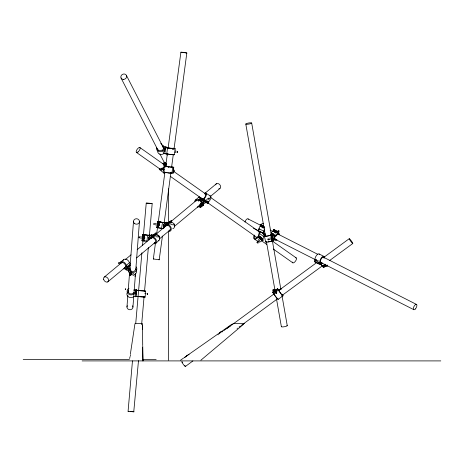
<?xml version="1.0" encoding="UTF-8"?>
<svg xmlns="http://www.w3.org/2000/svg" width="464" height="464" viewBox="0 0 464 464"><rect width="100%" height="100%" fill="white"/><g stroke="black" fill="none" stroke-linecap="round" stroke-linejoin="round"><path stroke-width="0.7" d="M142.46 324.133L142.715 345.483M201.475 202.716L200.402 203.615L199.787 205.291L200.396 206.178L204.067 203.122M278.151 298.973A3.979 0.47 53.7 0 1 276.538 297.818A3.979 0.47 53.7 0 1 273.586 293.451L272.791 292.262L277.605 288.724L279.015 290.65A2.894 0.342 53.7 0 0 281.254 293.938A2.894 0.342 53.7 0 0 282.274 294.53M274.415 291.804L274.178 289.849L272.884 290L275.222 289.762M275.442 290.887L275.459 290.487L274.038 290.139L275.604 290.209M282.657 294.808A3.979 0.47 53.7 0 1 281.7 294.698A3.979 0.47 53.7 0 1 278.4 289.913L277.605 288.724M278.435 290.29L279.224 289.71L279.206 290.11L278.383 289.42L279.676 290.87M279.351 290.255L279.369 289.919A2.894 0.534 -7 0 0 280.563 289.524M130.517 356.149L130.628 355.175M130.262 264.039L127.217 267.542L127.032 270.002L128.702 271.22L128.882 272.293L129.995 273.853L130.187 271.394L130.854 270.628L129.978 268.639L128.458 267.531L130.396 265.298M128.702 271.22L128.888 268.76L127.217 267.542M126.962 307L127.838 295.498M128.058 292.622L129.595 272.484M129.816 269.613L133.493 221.432M129.879 269.868L129.978 268.639M136.213 266.881A3.979 3.631 4.4 0 1 135.993 271.086A3.979 3.631 4.4 0 1 131.567 272.217L131.237 274.607L130.43 275.529L129.961 275.187L130.146 272.728L131.561 271.104L131.909 271.283A2.894 2.639 4.4 0 0 135.755 268.801M130.43 275.529L130.616 273.07L131.422 272.142M130.761 271.858L130.854 270.628M131.463 272.333L131.37 273.563L129.961 275.187M132.936 307.075L133.76 296.293M134.038 292.697L135.517 273.284M135.79 269.688L139.467 221.508M133.33 294.24L133.441 292.871L135.268 292.981L135.476 290.244L133.551 290.075M133.771 296.548L133.98 293.811L136.097 293.996L135.888 296.734L133.771 296.548A3.979 3.538 4.4 0 1 128.719 297.047A3.979 3.538 4.4 0 1 127.177 292.697M136.439 290.302L136.491 289.629L134.374 289.443M202.936 202.646L201.33 203.986L201.243 204.96L200.396 206.178M143.533 296.861L144.026 296.995L135.894 296.397L136.462 290.174L139.96 290.487M142.019 240.746L142.541 234.761L144.304 234.836L143.782 240.822L142.019 240.746L142.512 240.804L143.034 234.819L142.541 234.761M138.492 360.679L133.754 411.864L128.076 411.307L132.472 360.876M135.737 323.414L141.891 252.816M142.523 245.613L142.964 240.572M143.463 234.807L146.23 203.11L149.217 203.22L152.186 203.626L149.42 235.323M144.408 234.917L147.523 235.202L147.001 241.193L143.886 240.903L144.408 234.917L150.678 235.347M148.99 238.728L148.88 239.929L148.352 237.661L151.513 234.709L153.271 234.917L153.816 234.303L155.278 233.943M149.147 236.918L149.275 235.416L151.687 235.445L151.513 234.709M141.694 323.936L144.078 296.56M144.519 291.52L148.352 247.573M141.775 324.736L141.827 324.139M138.011 296.583L145.11 297.082L145.632 291.096L144.907 290.916M125.361 289.269C125.21 290.876 125.518 287.5 125.361 289.165M135.227 293.028L135.476 290.244M135.888 296.734L135.894 296.397M136.097 293.996L136.491 289.629M173.681 154.419A3.979 0.313 7.6 0 1 172.324 154.703A3.979 0.313 7.6 0 1 166.773 153.804L164.772 153.485L165.567 147.54L168.954 147.732M164.465 165.781L163.676 171.726L164.529 171.993A3.979 0.313 7.6 0 0 167.231 172.805A3.979 0.313 7.6 0 0 171.947 173.095L172.741 167.15A3.979 0.313 7.6 0 1 168.026 166.86A3.979 0.313 7.6 0 1 165.317 166.048L164.465 165.781L166.048 165.932M166.947 148.364L167.081 147.366M166.773 153.804L167.568 147.859L165.567 147.54M162.429 236.06L159.198 259.794L153.346 258.964L155.452 243.171M156.693 233.839L157.551 227.377M158.224 222.349L164.923 172.092M165.59 167.069L167.313 154.147M168.078 148.405L180.896 52.2L183.889 52.362L186.824 52.989L174.006 149.193M168.426 167.585L168.606 166.263M172.48 149.408L172.643 148.219L174.133 148.625L166.773 147.645L167.736 147.535M173.171 149.46L173.345 148.138M164.152 223.138L170.845 172.886M166.071 166.222L171.605 167.075L173.24 154.935M174.418 154.709L175.212 148.764M168.2 172.857L173.089 173.194L173.356 171.21M173.53 169.888L173.64 167.173L173.089 173.194M165.729 165.729L164.645 164.871L164.349 163.34L163.734 164.221L163.891 165.416L164.975 166.274M129.688 358.533L129.961 356.752M130.32 354.38L134.891 324.133M156.635 227.546L157.586 221.612L159.291 221.827L158.334 227.766L156.635 227.546L157.134 227.638L158.085 221.705L157.586 221.612M157.319 227.621L158.276 221.682M162.76 228.561L158.479 227.836L159.436 221.902L166.588 222.969L166.477 222.221L168.252 222.546L169.743 221.659L170.398 221.693L170.491 222.343M161.576 228.346L162.533 222.407L159.436 221.902M163.351 228.671L163.775 226.02M164.065 224.228L164.308 222.737M264.602 230.886L264.729 230.138M136.857 296.432L138.811 296.45M258.605 231.954L259.753 232.336L258.761 233.966L258.361 235.892L262.931 239.117L263.564 236.495L264.648 234.703L260.669 231.675L257.967 230.776L258.663 231.304L258.042 230.591L260.124 225.939L264.364 228.091M265.089 233.56L264.364 234.755L262.891 233.05L264.596 229.112M207.431 202.681L206.341 202.861L205.946 202.524L204.612 203.29L200.059 200.355L200.692 197.571M205.355 202.316L200.796 199.387L201.086 198.134M200.059 200.355L201.388 199.595L201.788 199.932L202.878 199.752L203.07 198.888L202.014 198.691L200.796 199.387M203.209 200.373L203.824 199.12L208.382 202.049L208.145 203.093L207.768 203.307L203.209 200.373L203.887 198.354A2.894 1.259 -57.3 0 0 205.627 195.379A2.894 1.259 -57.3 0 0 204.74 194.027M207.768 203.307L208.185 201.486M272.728 231.6L272.89 230.95L277.733 233.409L277.495 234.361L276.126 235.88L275.059 236.356L273.847 235.741M273.221 231.327L273.957 229.552L278.8 232.012L278.516 233.16L273.667 230.701L273.957 229.552M273.882 239.198L274.711 235.898L275.877 235.376L277.733 233.409M275.059 236.356L274.369 239.117L275.355 238.676A2.894 1.241 -63.1 0 0 276.312 239.354M278.8 232.012L278.174 234.134A2.894 1.241 -63.1 0 1 278.725 234.738M164.993 151.85L164.662 151.078L165.979 146.775L163.978 146.456L163.38 145.615L161.739 144.768M157.685 151.386A3.979 3.434 -23.3 0 0 159.842 154.239A3.979 3.434 -23.3 0 0 163.862 153.549L165.863 153.868L166.025 153.34L164.772 153.485M123.668 268.865L124.625 268.784L126.295 270.002L127.948 266.504L129.781 265.06M262.34 238.919L262.572 238.45M262.931 239.117L258.953 236.089L259.585 233.467L260.669 231.675M323.762 257.914A2.894 1.241 -63.1 0 0 321.668 258.286A2.894 1.241 -63.1 0 0 320.433 262.05L319.418 264.207L314.372 261.58L314.969 260.374A3.979 1.705 -63.1 0 1 316.547 255.368A3.979 1.705 -63.1 0 1 319.476 254.452M314.575 261.742L315.479 260.136M315.439 260.971L315.967 260.031M319.418 264.207L319.812 262.833A3.979 1.705 -63.1 0 1 321.755 257.392A3.979 1.705 -63.1 0 1 324.44 257.688M317.863 262.201L320.288 263.43L320.815 262.491L321.54 262.427M258.639 241.964L259.991 239.72M264.544 227.43L260.907 225.585L260.223 224.796L260.53 224.292L263.558 225.829M258.767 230.057L259.428 228.972M258.842 237.545L259.15 237.04L263.129 240.068L262.821 240.572L258.129 237.307L262.821 240.572M257.282 241.895L258.964 239.14M264.271 231.432L263.616 232.522L264.55 233.607M153.346 258.964L153.833 258.9M271.278 233.421L271.765 232.702M272.391 240.509L272.043 240.81L273.453 240.294L272.008 234.123L270.738 234.256M166.286 163.566L164.424 162.203L163.682 163.258L165.845 164.975M164.662 162.278L163.166 164.14M160.121 168.67A2.894 1.148 -51.6 0 0 162.162 167.985L162.887 168.212L164.668 165.66L165.747 166.518M159.227 168.768A3.979 1.583 -51.6 0 0 161.849 168.873L162.702 169.145L165.497 165.138L164.645 164.871M260.907 225.585L261.128 225.272M263.453 226.026L261.012 224.611A3.979 1.705 -63.1 0 1 263.506 223.654M259.15 237.04L257.897 236.623L257.653 236.947A2.894 1.607 -52.7 0 1 255.084 238.078A2.894 1.607 -52.7 0 1 254.736 235.735M261.632 239.975L261.876 239.656L263.129 240.068M149.617 239.801L149.298 238.444L150.893 238.635L153.387 236.849M128.076 411.307L128.447 411.266M129.044 269.097L130.21 267.757M148.352 237.661L150.104 237.875L150.655 237.261L152.111 236.895L152.331 237.835M164.447 227.824L164.152 225.748L165.764 226.043L168.386 224.437M171.605 167.075L173.884 167.249M163.728 228.218L163.253 224.901L165.027 225.226L165.648 224.646L167.179 224.373L170.398 221.693M150.881 236.965L152.465 235.486M150.104 237.875L153.271 234.917M154.332 242.817A2.894 2.007 47 0 0 155.597 240.717A2.894 2.007 47 0 0 153.404 238.044L152.598 235.967L155.759 233.009L156.252 233.073L156.519 234.198L153.358 237.156L153.091 236.025L156.252 233.073M150.893 238.635L152.476 237.156M166.564 225.237L152.842 237L153.497 237.197A3.979 2.761 47 0 1 156.554 241.222A3.979 2.761 47 0 1 154.106 243.774M155.8 243.316L158.966 240.358M200.889 360.203L243.617 324.237M163.253 224.901L166.477 222.221M165.764 224.402L167.376 223.062M165.027 225.226L168.252 222.546M195.64 199.874L198.865 197.188M168.884 230.463A2.894 2.076 50.2 0 0 170.375 228.433A2.894 2.076 50.2 0 0 168.386 225.614L168.043 225.492L167.759 223.474L170.984 220.789L171.483 220.881L171.645 222.036L168.565 224.767A3.979 2.854 50.2 0 1 171.303 229.007A3.979 2.854 50.2 0 1 168.56 231.408M167.759 223.474L168.258 223.567L171.483 220.881M104.412 276.985L122.171 262.201M125.5 259.428L131.051 254.806M137.153 249.725L152.14 237.249M171.558 221.079L196.533 200.286M204.856 193.355L216.514 183.651M165.764 226.043L166.837 225.144M194.677 201.324A3.979 2.854 50.2 0 1 198.54 199.943L200.686 198.151M198.54 199.943L201.318 197.977M195.947 201.034A2.894 2.076 50.2 0 1 198.708 200.987L199.787 200.094M198.934 205.662L200.297 204.682M107.718 281.926L126.585 266.22M136.578 257.903L155.446 242.191M159.332 238.96L170.427 229.715M174.313 226.484L200.953 204.305M210.383 196.452L219.82 188.599M199.787 205.291L200.86 204.398M201.33 203.986L203.47 202.553M198.314 206.555A3.979 2.854 50.2 0 0 199.282 206.637L202.118 204.34M199.404 206.602L200.141 207.669L203.737 204.769L203.064 203.789M200.141 207.669L203.737 204.769M184.225 357.761L186.232 356.364M120.402 262.235L123.528 259.765M119.613 263.923A3.979 2.981 51.7 0 1 122.711 261.684A3.979 2.981 51.7 0 1 126.278 265.286L129.404 262.821L130.517 263.633M125.848 266.551L124.288 267.786L125.808 268.894L126.863 266.667L125.448 265.634A2.894 2.169 51.7 0 0 123.389 262.856A2.894 2.169 51.7 0 0 120.768 263.5M126.295 270.002L127.078 269.381M272.786 292.372L277.6 288.834M275.106 291.844L276.712 290.661M273.569 293.399L278.383 289.861M218.01 334.869L218.492 334.515M219.455 333.807L219.942 333.454M221.873 332.038L222.836 331.331M223.805 330.623L224.767 329.91M225.249 329.556L226.699 328.495M227.18 328.141L232.493 324.249M227.145 328.373L230.637 325.809M231.797 324.957L274.241 293.776M278.313 290.789L316.692 262.595M324.249 257.044L349.253 238.676M185.333 366.508L192.891 360.957M237.104 328.495L237.591 328.141M239.035 327.079L240.485 326.018M241.448 325.31L277.785 298.596M281.851 295.603L322.555 265.704M329.533 260.582L352.791 243.496A2.987 0.354 53.7 0 0 350.384 239.702A2.987 0.354 53.7 0 0 349.891 240.062A2.987 0.354 53.7 0 0 352.791 243.496M278.232 299.321L283.046 295.788M183.518 358.109L180.525 360.203M219.924 332.618L219.431 332.966L231.867 324.237M188.517 354.618L189.016 354.27L186.522 356.016L187.021 355.668M186.522 356.016L221.421 331.569L220.922 331.922M319.592 262.717L320.189 263.749L321.018 263.192M320.189 263.749L320.902 264.341L322.561 263.239M320.902 264.341L322.503 266.266L325.264 264.434M325.548 264.66L322.985 266.591A3.979 0.557 56.4 0 0 322.985 266M325.699 264.741L322.944 266.574L323.536 267.6L327.393 265.037M322.399 265.686L323.333 267.432L326.639 265.234M272.89 230.95L271.034 232.916L275.877 235.376M198.708 200.987L199.839 200.344L201.614 202.919L200.402 203.615M206.445 199.427L208.092 198.482M207.744 200.042L208.574 199.572M186.812 53.006L180.902 52.217M269.352 239.627L270.158 239.267M272.008 234.123L270.767 234.999L271.643 234.912L273.168 233.821L274.444 239.627L273.279 240.155M271.776 235.173L272.107 235.028L273.383 240.833L273.052 240.978L271.997 241.089L270.727 235.283L271.776 235.173L273.052 240.978M269.572 238.229L270.292 237.904M271.539 241.025L271.26 241.129A2.894 0.441 -12.4 0 1 270.466 241.367M152.151 203.644L146.259 203.133M162.551 146.125L162.725 146.508M141.996 240.509L142.744 240.758L143.266 234.772L142.355 234.575L143.834 234.54M202.507 203.951L203.36 204.984M184.133 357.727L186.047 356.369M145.632 291.096L138.533 290.597M278.516 233.16L278.597 233.148A3.979 1.705 -63.1 0 1 279.403 234.778M173.907 148.231L173.652 148.3A3.979 0.313 7.6 0 1 173.611 148.805A3.979 0.313 7.6 0 1 167.568 147.859M166.947 153.48L165.979 153.59L167.11 153.77M158.491 221.595L159.291 221.827M273.168 233.821L271.057 234.042L274.711 235.898M272.107 235.028L269.984 235.323A2.894 0.441 -12.4 0 1 266.603 236.048A2.894 0.441 -12.4 0 1 265.64 235.735M274.444 239.627L273.754 239.702L273.621 240.23L274.792 239.708A3.979 1.705 -63.1 0 0 276.944 239.749M271.875 240.99L273.383 240.833M144.002 234.622L143.434 234.662L144.304 234.836M143.48 240.607L142.912 240.648L143.782 240.822M134.983 323.541L142.477 323.541M232.858 323.541L244.458 323.541M23.2 359.519L129.427 359.519M142.436 359.519L156.165 359.519M82.099 360.905L440.8 360.905M143.886 240.903L145.006 240.967M138.579 290.36L139.449 290.394M172.73 154.622L169.412 154.257M130.024 411.336L132.489 411.562M144.907 234.604L146.125 234.697M145.94 241.054L146.81 241.118M157.905 221.456L157.302 221.444L158.717 221.769L157.76 227.702L156.345 227.377L156.948 227.389M136.416 290.412L144.548 291.009L144.055 290.876M144.745 293.265L146.05 293.381M171.558 166.895L172.231 166.959L171.808 166.849M170.764 172.84L171.436 172.904L171.019 172.794M163.925 222.633L165.578 222.801L163.972 222.476M158.479 227.836L162.429 228.468M156.78 235.654L157.87 235.787M149.193 235.173L151.438 235.381M147.523 235.202L149.275 235.416M152.598 235.967L153.091 236.025M155.684 236.704L157.853 236.965M140.447 236.826L141.532 236.959M140.343 238.02L141.427 238.148M143.521 296.786L145.11 297.082M159.715 221.693L160.915 221.873M160.666 143.527L161.228 143.614L161.71 144.727M162.615 146.363L163.05 147.03L164.871 147.32L164.03 150.063L162.336 149.797A2.894 2.5 -23.3 0 1 159.372 150.62A2.894 2.5 -23.3 0 1 157.551 148.631M175.067 150.991L176.303 151.183M174.911 152.169L176.146 152.366M156.623 147.546A3.979 3.434 -23.3 0 0 158.137 151.229A3.979 3.434 -23.3 0 0 162.655 150.759L164.662 151.078M167.272 172.724L165.323 172.324M149.356 235.051L150.272 235.242M166.315 222.894L164.152 222.442M170.711 224.448L172.846 224.849M155.237 223.555L156.333 223.758M155.046 224.738L156.148 224.936M133.673 411.725L134.032 411.823M158.334 227.766L157.592 227.609M162.928 222.256L163.572 222.384M168.612 154.112L167.672 153.862M158.92 259.596L159.268 259.753M156.003 234.047L156.664 234.245A3.979 2.761 47 0 1 159.633 237.759A3.979 2.761 47 0 1 158.189 240.746M163.891 165.416L164.668 165.66M263.517 234.326L264.648 234.703M258.361 235.892L258.953 236.089M171.61 222.929L171.268 222.807L170.984 220.789M171.645 222.036L171.784 222.082A3.979 2.854 50.2 0 1 173.577 223.648M320.288 263.43L321.935 262.943L322.654 263.535L321.436 262.92M131.237 274.607L131.382 274.676A3.979 3.631 4.4 0 0 132.547 274.891M273.627 229.703L278.475 232.162M319.128 253.976L323.976 256.435M260.223 224.796L264.463 226.948M248.13 218.95L264.271 227.151M270.083 230.098L272.664 231.408M277.188 233.705L317.869 254.359M323.031 256.981L416.66 304.517M260.449 226.31L262.264 227.232M274.914 235.265L276.126 235.88M259.132 228.798L263.975 231.258M253.454 228.253L265.721 234.482M274.763 239.076L315.445 259.73M319.963 262.021L413.592 309.558M315.01 260.443L319.853 262.902M314.372 261.58L319.22 264.039M205.865 193.123L210.424 196.052M202.014 198.691L203.151 199.427M203.586 200.158L208.145 203.093M202.878 199.752L204.015 200.483M205.726 201.585L206.863 202.316M201.388 199.595L205.946 202.524M273.569 292.952L273.899 293.167M139.896 147.546L164.181 164.691M173.066 170.967L206.231 194.381M210.378 197.304L259.533 232.012M263.68 234.941L264.863 235.776M271.974 240.793L296.252 257.938M136.451 152.436L161.919 170.41M170.207 176.268L202.785 199.265M208.116 203.029L257.271 237.73M261.418 240.659L266.748 244.424M273.261 249.023L292.807 262.821M126.278 265.286L127.948 266.504M132.565 273.064L134.63 274.572M130.146 272.728L130.616 273.07M132.901 274.787L133.934 275.541M259.585 233.467L263.564 236.495M257.897 236.623L261.876 239.656M254.046 238.653L258.025 241.686A3.979 2.21 -52.7 0 0 262.003 240.468L262.473 239.853L258.494 236.826L258.025 237.44A3.979 2.21 -52.7 0 1 254.295 238.873A3.979 2.21 -52.7 0 1 254.382 235.051M164.424 162.203L166.588 163.92M164.349 163.34L166.512 165.056M166.147 164.964L163.601 163.264A3.979 1.583 -51.6 0 0 162.864 163.583M162.887 168.212L164.505 169.499M162.702 169.145L163.891 170.085M161.849 168.873L164.012 170.59M159.68 169.691L164.007 173.118M317.805 260.698L318.176 260.994L317.649 260.577M320.154 263.39L322.503 266.266M262.148 227.499L263.047 227.957M130.187 271.394L129.067 269.833L128.888 268.76M260.53 224.292L260.919 224.738M279.224 289.71L279.74 290.383M273.499 293.022L273.946 293.602M272.791 292.262L273.899 293.718M199.868 199.184L202.658 203.226M199.218 205.581L200.512 207.454M126.434 75.412L164.592 150.017M166.24 153.236L167.226 155.162M121.04 77.987L158.212 150.661M159.854 153.88L164.459 162.881M165.979 146.775L166.274 147.459M163.05 147.03L164.25 149.82M165.654 153.387L165.863 153.868M162.655 150.759L163.862 153.549M274.16 294.06L274.201 294.188A2.894 0.342 53.7 0 0 274.444 294.663M155.759 233.009L156.223 234.987M270.901 238.125L271.283 239.865M264.41 236.182L265.681 241.993M251.685 123.041A2.987 0.545 -10 0 1 247.266 124.271A2.987 0.545 -10 0 1 247.266 123.314A2.987 0.545 -10 0 1 251.685 123.041L271.353 235.062M272.356 240.77L280.871 289.292M282.002 295.713L287.262 325.682M245.798 124.039L265.46 236.06M266.464 241.773L275.106 291.003M276.486 298.851L281.37 326.679M168.258 223.567L168.42 224.715M167.179 224.373L167.313 225.33M276.393 291.92L276.55 293.225M274.305 291.926L274.212 289.814A3.979 0.731 -7 0 1 274.763 289.553M272.884 290L273.435 294.675M143.098 360.905L142.732 346.074M142.523 347.263L142.808 360.905M168.473 188.767L168.473 222.778M168.473 231.461L168.473 360.261M164.592 173.153A3.979 1.583 -51.6 0 1 163.554 172.196M165.874 165.868A0.597 0.539 -72.6 0 1 165.822 165.404M277.304 298.381A2.894 0.342 53.7 0 1 275.9 296.803M275.355 296.067A2.894 0.342 53.7 0 1 274.845 295.319M281.114 288.811A3.979 0.731 -7 0 1 281.671 288.944M280.389 289.055A2.894 0.534 -7 0 1 280.795 289.327M276.828 291.688A0.597 0.586 2.5 0 1 276.393 292.181M275.929 292.117A0.597 0.586 2.5 0 1 275.877 291.143M276.544 291.108A0.597 0.586 2.5 0 1 276.811 291.456M198.256 197.786A3.979 2.854 50.2 0 1 199.723 196.869M199.682 197.966A2.894 2.076 50.2 0 1 200.378 197.809M204.601 193.297A3.979 1.728 -57.3 0 1 206.37 194.631A3.979 1.728 -57.3 0 1 203.934 199.039L203.429 199.421L207.988 202.35L208.487 201.968A3.979 1.728 -57.3 0 0 210.847 198.018A3.979 1.728 -57.3 0 0 209.85 195.982M202.101 203.841A0.597 0.412 60.2 0 1 202.258 204.763A0.597 0.412 60.2 0 1 201.498 204.328M198.267 206.787A0.597 0.412 60.2 0 1 197.374 206.689M205.274 201.457A0.597 0.412 60.2 0 1 204.578 200.622M174.186 224.715A3.979 2.854 50.2 0 1 172.73 228.711M168.241 223.515A0.597 0.313 -79.6 0 1 168.832 223.01M159.564 225.51A0.597 0.313 -79.6 0 1 159.222 224.924A0.597 0.313 -79.6 0 1 159.738 224.414M154.205 224.379A0.597 0.313 -79.6 0 1 153.723 224.216A0.597 0.313 -79.6 0 1 154.054 223.364A0.597 0.313 -79.6 0 1 154.361 223.979M136.022 269.346A3.979 3.631 4.4 0 1 134.914 274.294M122.995 260.495A3.979 2.981 51.7 0 1 126.359 259.364A3.979 2.981 51.7 0 1 129.404 262.821M265.808 235.381A3.979 0.609 -12.4 0 0 265.234 236.362A3.979 0.609 -12.4 0 0 270.611 235.329L271.144 235.126L272.414 240.932L271.887 241.135A3.979 0.609 -12.4 0 1 266.922 242.156A3.979 0.609 -12.4 0 1 266.278 241.506M269.555 241.587A2.894 0.441 -12.4 0 1 267.873 241.854M274.502 232.702A0.597 0.476 65.8 0 1 275.135 232.215A0.597 0.476 65.8 0 1 275.396 233.166M271.539 237.603A0.597 0.476 65.9 0 1 271.608 237.394M272.101 237.22A0.597 0.476 65.9 0 1 272.293 237.33M323.692 256.65A3.979 0.557 56.4 0 1 324.533 257.369M324.295 258.117A2.894 0.406 56.4 0 1 324.208 257.555M326.992 265.362A0.597 0.539 -50.4 0 1 327.358 266.098A0.597 0.539 -50.4 0 1 326.552 266.446A0.597 0.539 -50.4 0 1 326.401 265.617M325.165 264.19A0.597 0.539 -50.4 0 1 324.063 264.225M144.809 238.502A0.597 0.331 -83.1 0 1 144.403 237.939A0.597 0.331 -83.1 0 1 144.913 237.4M153.178 235.927A0.597 0.331 -83.1 0 1 153.833 235.555M133.98 293.811A3.979 3.538 4.4 0 1 128 293.555A3.979 3.538 4.4 0 1 128.98 288.306M133.441 292.871A2.894 2.575 4.4 0 1 129.734 293.619A2.894 2.575 4.4 0 1 128.348 290.435M295.69 257.868A2.987 1.206 -54.8 0 1 295.394 261.249A2.987 1.206 -54.8 0 1 292.546 262.056M286.903 325.479A2.987 0.545 -10 0 1 284.316 326.731A2.987 0.545 -10 0 1 281.729 326.354M184.852 365.377A2.987 0.354 53.7 0 1 184.713 366.055A2.987 0.354 53.7 0 1 182.108 362.541A2.987 0.354 53.7 0 1 182.619 362.361M215.685 184.846A2.987 2.146 50.2 0 1 218.254 183.616A2.987 2.146 50.2 0 1 220.678 186.696A2.987 2.146 50.2 0 1 218.793 188.796M132.571 305.764A2.987 2.726 4.4 0 1 129.949 309.766A2.987 2.726 4.4 0 1 127.327 305.701M244.992 222.053A2.987 1.282 -63.1 0 1 246.744 219.176A2.987 1.282 -63.1 0 1 248.298 219.286M142.402 327.097L142.396 328.286L142.419 325.914L142.396 327.097M147.262 294.657L147.361 293.497L147.262 294.657M177.283 151.995C177.451 153.746 177.892 150.133 177.283 151.995M129.81 272.345L130.517 271.614L129.81 272.345M134.978 276.121L135.668 275.326L134.978 276.121M118.482 263.268L119.149 262.549L118.482 263.268M260.339 236.889L261.336 237.498L260.339 236.889M256.969 242.446L257.967 243.055L256.969 242.446M142.402 329.469L142.396 328.877L142.402 329.469M174.122 171.164A0.597 0.539 -72.6 0 0 174.116 170.137A0.597 0.539 -72.6 0 0 173.298 170.706A0.597 0.539 -72.6 0 0 174.122 171.164M275.819 293.3A0.597 0.586 2.4 0 0 276.776 292.917A0.597 0.586 2.4 0 0 275.952 292.297A0.597 0.586 2.4 0 0 275.819 293.3M208.69 198.395A0.597 0.412 60.2 0 0 209.397 199.102A0.597 0.412 60.2 0 0 209.386 198.174A0.597 0.412 60.2 0 0 208.69 198.395M174.215 224.901A0.597 0.313 -79.6 0 0 174.226 223.903A0.597 0.313 -79.6 0 0 173.727 224.593A0.597 0.313 -79.6 0 0 174.215 224.901M278.116 231.008A0.597 0.476 65.8 0 0 278.858 231.664A0.597 0.476 65.8 0 0 278.876 230.678A0.597 0.476 65.8 0 0 278.116 231.008M267.937 239.151A0.597 0.476 65.9 0 0 268.54 239.975A0.597 0.476 65.9 0 0 268.772 239.064A0.597 0.476 65.9 0 0 267.937 239.151M316.1 260.553A0.597 0.539 -50.4 0 0 316.471 259.596A0.597 0.539 -50.4 0 0 315.508 259.828A0.597 0.539 -50.4 0 0 316.1 260.553M139.467 237.765A0.597 0.331 -83.1 0 0 139.478 236.744A0.597 0.331 -83.1 0 0 138.968 237.365A0.597 0.331 -83.1 0 0 139.467 237.765M159.14 236.936A0.597 0.331 -83.1 0 0 159.088 235.932A0.597 0.331 -83.1 0 0 158.613 236.652A0.597 0.331 -83.1 0 0 159.14 236.936M123.256 79.408A2.987 2.639 -27.1 0 0 126.475 75.499A2.987 2.639 -27.1 0 0 121.487 75.191A2.987 2.639 -27.1 0 0 123.256 79.408M138.028 151.937A2.987 1.206 -54.8 0 0 139.966 147.604A2.987 1.206 -54.8 0 0 136.532 150.429A2.987 1.206 -54.8 0 0 138.028 151.937M103.652 279.392A2.987 2.146 50.2 0 0 107.909 281.805A2.987 2.146 50.2 0 0 106.627 277.17A2.987 2.146 50.2 0 0 103.652 279.392M134.804 223.712A2.987 2.726 4.4 0 0 139.461 221.705A2.987 2.726 4.4 0 0 135.175 219.002A2.987 2.726 4.4 0 0 134.804 223.712M415.315 309.012A2.987 1.282 -63.1 0 0 416.556 304.425A2.987 1.282 -63.1 0 0 413.505 307.684A2.987 1.282 -63.1 0 0 415.315 309.012"/></g></svg>
